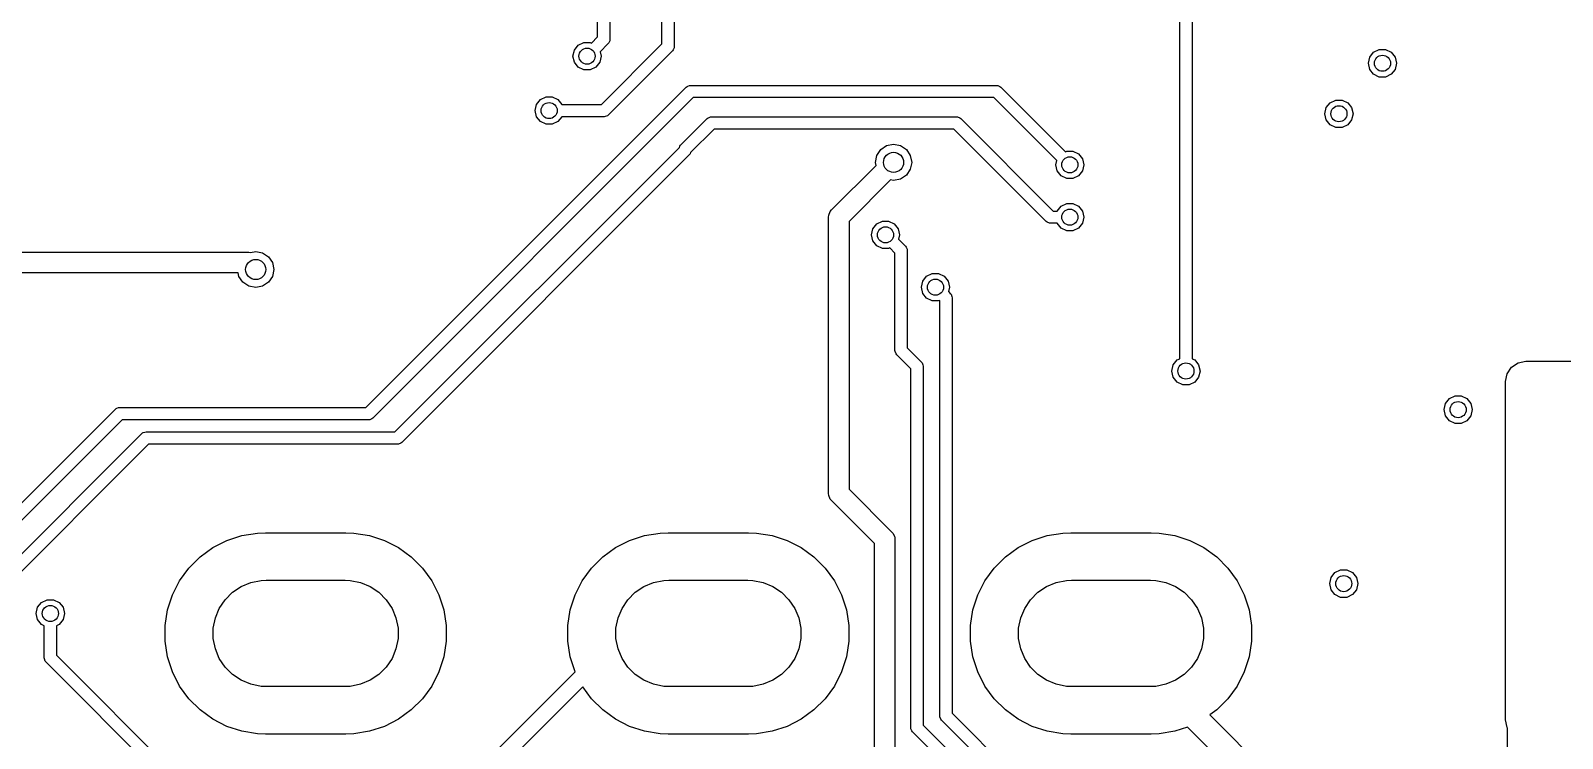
# Model space of a CAD drawing. Extents: x 0.05 to 3.89, y 0.04 to 4.21.
# Drawn here: x 1.637 to 2.386, y 1.818 to 2.164 of the extents above; entities that cross this region are included whole.
import ezdxf

# ---------------------------------------------------------------- set-up
doc = ezdxf.new("R2010")
doc.units = 0
doc.header["$MEASUREMENT"] = 0
doc.layers.add('BLACK', color=7, linetype='CONTINUOUS')

msp = doc.modelspace()

# ---------------------------------------------------------------- linework, layer by layer
at = {"layer": 'BLACK', "linetype": 'CONTINUOUS'}
for p, q in [((1.94582, 2.15709), (1.94582, 2.64443)), ((1.95182, 2.64567), (1.95182, 2.15584)), ((1.91432, 2.1605), (1.91432, 2.34967)), ((1.92032, 2.35092), (1.92032, 2.15926)), ((2.19897, 2.00325), (2.19897, 2.20545)), ((2.20497, 2.20669), (2.20497, 2.00325)), ((1.903, 2.15413), (1.90491, 2.15653)), ((1.90491, 2.15653), (1.90767, 2.15786)), ((1.90767, 2.15786), (1.91074, 2.15786)), ((1.91074, 2.15786), (1.91138, 2.15755)), ((1.91138, 2.15755), (1.91432, 2.1605)), ((1.91944, 2.15714), (1.9156, 2.1533)), ((1.91626, 2.12753), (1.94582, 2.15709)), ((1.91982, 2.15759), (1.91944, 2.15714)), ((1.92027, 2.15867), (1.91982, 2.15759)), ((1.92032, 2.15926), (1.92027, 2.15867)), ((1.90232, 2.15114), (1.903, 2.15413)), ((1.903, 2.14815), (1.90232, 2.15114)), ((1.9161, 2.15114), (1.91541, 2.14815)), ((1.9156, 2.1533), (1.9161, 2.15114)), ((1.95094, 2.15372), (1.91962, 2.12241)), ((1.95131, 2.15418), (1.95094, 2.15372)), ((1.95144, 2.15449), (1.95131, 2.15418)), ((1.95176, 2.15526), (1.95144, 2.15449)), ((1.95182, 2.15584), (1.95176, 2.15526)), ((2.29115, 2.14766), (2.29183, 2.15065)), ((2.29183, 2.15065), (2.29374, 2.15305)), ((2.29374, 2.15305), (2.2965, 2.15438)), ((2.2965, 2.15438), (2.29957, 2.15438)), ((2.29957, 2.15438), (2.30233, 2.15305)), ((2.30233, 2.15305), (2.30424, 2.15065)), ((2.30424, 2.15065), (2.30493, 2.14766)), ((1.90491, 2.14575), (1.903, 2.14815)), ((1.90767, 2.14442), (1.90491, 2.14575)), ((1.91074, 2.14442), (1.90767, 2.14442)), ((1.9135, 2.14575), (1.91074, 2.14442)), ((1.91541, 2.14815), (1.9135, 2.14575)), ((2.29183, 2.14467), (2.29115, 2.14766)), ((2.29374, 2.14227), (2.29183, 2.14467)), ((2.2965, 2.14094), (2.29374, 2.14227)), ((2.30233, 2.14227), (2.29957, 2.14094)), ((2.30424, 2.14467), (2.30233, 2.14227)), ((2.30493, 2.14766), (2.30424, 2.14467)), ((1.80112, 1.97938), (1.95772, 2.13598)), ((1.95772, 2.13598), (1.95818, 2.13635)), ((1.95818, 2.13635), (1.95849, 2.13648)), ((1.95849, 2.13648), (1.95926, 2.1368)), ((1.95926, 2.1368), (1.95984, 2.13686)), ((1.95984, 2.13686), (2.10938, 2.13686)), ((2.10938, 2.13686), (2.10997, 2.1368)), ((2.10997, 2.1368), (2.11105, 2.13635)), ((2.11105, 2.13635), (2.1115, 2.13598)), ((2.1115, 2.13598), (2.14304, 2.10444)), ((2.29957, 2.14094), (2.2965, 2.14094)), ((1.96109, 2.13086), (1.80448, 1.97426)), ((1.88379, 2.12453), (1.88447, 2.12752)), ((1.88447, 2.12752), (1.88638, 2.12991)), ((1.88638, 2.12991), (1.88915, 2.13124)), ((1.88915, 2.13124), (1.89221, 2.13124)), ((1.89221, 2.13124), (1.89498, 2.12991)), ((1.89498, 2.12991), (1.89688, 2.12753)), ((1.89688, 2.12753), (1.91626, 2.12753)), ((2.10814, 2.13086), (1.96109, 2.13086)), ((2.13881, 2.10019), (2.10814, 2.13086)), ((2.27056, 2.12596), (2.27248, 2.12836)), ((2.27248, 2.12836), (2.27524, 2.12969)), ((2.27524, 2.12969), (2.2783, 2.12969)), ((2.2783, 2.12969), (2.28107, 2.12836)), ((2.28107, 2.12836), (2.28298, 2.12596)), ((1.88447, 2.12154), (1.88379, 2.12453)), ((1.88638, 2.11914), (1.88447, 2.12154)), ((1.88915, 2.11781), (1.88638, 2.11914)), ((1.89498, 2.11914), (1.89221, 2.11781)), ((1.89688, 2.12153), (1.89498, 2.11914)), ((1.9175, 2.12153), (1.89688, 2.12153)), ((1.91809, 2.12159), (1.9175, 2.12153)), ((1.91917, 2.12203), (1.91809, 2.12159)), ((1.91962, 2.12241), (1.91917, 2.12203)), ((1.95497, 2.10763), (1.96796, 2.12063)), ((1.96796, 2.12063), (1.96841, 2.121)), ((1.96841, 2.121), (1.96886, 2.12118)), ((1.96886, 2.12118), (1.96949, 2.12145)), ((1.96949, 2.12145), (1.97008, 2.1215)), ((1.97008, 2.1215), (2.08976, 2.1215)), ((2.08976, 2.1215), (2.09035, 2.12145)), ((2.09035, 2.12145), (2.09143, 2.121)), ((2.09143, 2.121), (2.09189, 2.12063)), ((2.09189, 2.12063), (2.13707, 2.07544)), ((2.26988, 2.12298), (2.27056, 2.12596)), ((2.27056, 2.11999), (2.26988, 2.12298)), ((2.27248, 2.11759), (2.27056, 2.11999)), ((2.28298, 2.11999), (2.28107, 2.11759)), ((2.28298, 2.12596), (2.28366, 2.12298)), ((2.28366, 2.12298), (2.28298, 2.11999)), ((1.89221, 2.11781), (1.88915, 2.11781)), ((1.97132, 2.1155), (1.95984, 2.10402)), ((2.08852, 2.1155), (1.97132, 2.1155)), ((2.13371, 2.07032), (2.08852, 2.1155)), ((2.27524, 2.11626), (2.27248, 2.11759)), ((2.2783, 2.11626), (2.27524, 2.11626)), ((2.28107, 2.11759), (2.2783, 2.11626)), ((1.81525, 1.96747), (1.95434, 2.10656)), ((1.95434, 2.10656), (1.95459, 2.10718)), ((1.95459, 2.10718), (1.95497, 2.10763)), ((2.05087, 2.1026), (2.05279, 2.10548)), ((2.05279, 2.10548), (2.05567, 2.1074)), ((2.05567, 2.1074), (2.05906, 2.10807)), ((2.05906, 2.10807), (2.06245, 2.1074)), ((2.06245, 2.1074), (2.06532, 2.10548)), ((2.06532, 2.10548), (2.06724, 2.1026)), ((2.14304, 2.10444), (2.14368, 2.10475)), ((2.14368, 2.10475), (2.14674, 2.10475)), ((2.14674, 2.10475), (2.14951, 2.10342)), ((1.95921, 2.10295), (1.81861, 1.96235)), ((1.95958, 2.1034), (1.95921, 2.10295)), ((1.95984, 2.10402), (1.95958, 2.1034)), ((2.02875, 2.07598), (2.05049, 2.09772)), ((2.0502, 2.09921), (2.05087, 2.1026)), ((2.05049, 2.09772), (2.0502, 2.09921)), ((2.06724, 2.1026), (2.06791, 2.09921)), ((2.06791, 2.09921), (2.06724, 2.09582)), ((2.13832, 2.09803), (2.13881, 2.10019)), ((2.139, 2.09504), (2.13832, 2.09803)), ((2.14951, 2.10342), (2.15142, 2.10102)), ((2.15142, 2.10102), (2.1521, 2.09803)), ((2.1521, 2.09803), (2.15142, 2.09504)), ((2.05756, 2.09065), (2.03728, 2.07037)), ((2.05906, 2.09035), (2.05756, 2.09065)), ((2.06245, 2.09103), (2.05906, 2.09035)), ((2.06532, 2.09295), (2.06245, 2.09103)), ((2.06724, 2.09582), (2.06532, 2.09295)), ((2.14091, 2.09264), (2.139, 2.09504)), ((2.14368, 2.09131), (2.14091, 2.09264)), ((2.14674, 2.09131), (2.14368, 2.09131)), ((2.14951, 2.09264), (2.14674, 2.09131)), ((2.15142, 2.09504), (2.14951, 2.09264)), ((2.02738, 2.07342), (2.02813, 2.07522)), ((2.02813, 2.07522), (2.02875, 2.07598)), ((2.02813, 2.07522), (2.02813, 2.07522)), ((2.13707, 2.07544), (2.13901, 2.07544)), ((2.13901, 2.07544), (2.14091, 2.07783)), ((2.14091, 2.07783), (2.14368, 2.07916)), ((2.14368, 2.07916), (2.14674, 2.07916)), ((2.14674, 2.07916), (2.14951, 2.07783)), ((2.14951, 2.07783), (2.15142, 2.07543)), ((2.15142, 2.07543), (2.1521, 2.07244)), ((2.02728, 2.07244), (2.02738, 2.07342)), ((2.02728, 1.9374), (2.02728, 2.07244)), ((2.03728, 2.07037), (2.03728, 1.93947)), ((2.04823, 2.06378), (2.04891, 2.06677)), ((2.04891, 2.06677), (2.05082, 2.06917)), ((2.05082, 2.06917), (2.05358, 2.0705)), ((2.05358, 2.0705), (2.05665, 2.0705)), ((2.05665, 2.0705), (2.05941, 2.06917)), ((2.05941, 2.06917), (2.06133, 2.06677)), ((2.06133, 2.06677), (2.06201, 2.06378)), ((2.13416, 2.06995), (2.13371, 2.07032)), ((2.13524, 2.0695), (2.13416, 2.06995)), ((2.13583, 2.06944), (2.13524, 2.0695)), ((2.13901, 2.06944), (2.13583, 2.06944)), ((2.14091, 2.06705), (2.13901, 2.06944)), ((2.14368, 2.06572), (2.14091, 2.06705)), ((2.14951, 2.06705), (2.14674, 2.06572)), ((2.15142, 2.06945), (2.14951, 2.06705)), ((2.1521, 2.07244), (2.15142, 2.06945)), ((2.04891, 2.06079), (2.04823, 2.06378)), ((2.05082, 2.05839), (2.04891, 2.06079)), ((2.06201, 2.06378), (2.06152, 2.06162)), ((2.06152, 2.06162), (2.06487, 2.05827)), ((2.14674, 2.06572), (2.14368, 2.06572)), ((1.5001, 2.05528), (1.74382, 2.05528)), ((1.74382, 2.05528), (1.74465, 2.05519)), ((1.74465, 2.05519), (1.74724, 2.05571)), ((1.74724, 2.05571), (1.75063, 2.05503)), ((1.75063, 2.05503), (1.75351, 2.05311)), ((1.75351, 2.05311), (1.75543, 2.05024)), ((2.05358, 2.05706), (2.05082, 2.05839)), ((2.05665, 2.05706), (2.05358, 2.05706)), ((2.05729, 2.05737), (2.05665, 2.05706)), ((2.05975, 2.05491), (2.05729, 2.05737)), ((2.05975, 2.00733), (2.05975, 2.05491)), ((2.06487, 2.05827), (2.06524, 2.05782)), ((2.06524, 2.05782), (2.06569, 2.05673)), ((2.06569, 2.05673), (2.06575, 2.05615)), ((2.06575, 2.05615), (2.06575, 2.00857)), ((1.7387, 2.04528), (1.50217, 2.04528)), ((1.73906, 2.04346), (1.7387, 2.04528)), ((1.75543, 2.05024), (1.7561, 2.04685)), ((1.7561, 2.04685), (1.75543, 2.04346)), ((2.07523, 2.04358), (2.07799, 2.04491)), ((2.07799, 2.04491), (2.08106, 2.04491)), ((2.08106, 2.04491), (2.08382, 2.04358)), ((1.74098, 2.04059), (1.73906, 2.04346)), ((1.74385, 2.03867), (1.74098, 2.04059)), ((1.74724, 2.03799), (1.74385, 2.03867)), ((1.75063, 2.03867), (1.74724, 2.03799)), ((1.75351, 2.04059), (1.75063, 2.03867)), ((1.75543, 2.04346), (1.75351, 2.04059)), ((2.07264, 2.03819), (2.07332, 2.04118)), ((2.07332, 2.0352), (2.07264, 2.03819)), ((2.07332, 2.04118), (2.07523, 2.04358)), ((2.08382, 2.04358), (2.08574, 2.04118)), ((2.08574, 2.04118), (2.08642, 2.03819)), ((2.08642, 2.03819), (2.08593, 2.03603)), ((2.07523, 2.0328), (2.07332, 2.0352)), ((2.07799, 2.03147), (2.07523, 2.0328)), ((2.08106, 2.03147), (2.07799, 2.03147)), ((2.08165, 2.03175), (2.08106, 2.03147)), ((2.08165, 1.82874), (2.08165, 2.03175)), ((2.08593, 2.03603), (2.08677, 2.03519)), ((2.08677, 2.03519), (2.08714, 2.03474)), ((2.08714, 2.03474), (2.08759, 2.03366)), ((2.08759, 2.03366), (2.08765, 2.03307)), ((2.08765, 2.03307), (2.08765, 1.82998)), ((2.05981, 2.00675), (2.05975, 2.00733)), ((2.06575, 2.00857), (2.07259, 2.00173)), ((2.06025, 2.00566), (2.05981, 2.00675)), ((2.06063, 2.00521), (2.06025, 2.00566)), ((2.06747, 1.99836), (2.06063, 2.00521)), ((2.07259, 2.00173), (2.07297, 2.00127)), ((2.07297, 2.00127), (2.07341, 2.00019)), ((2.07341, 2.00019), (2.07347, 1.99961)), ((2.07347, 1.99961), (2.07347, 1.8242)), ((2.19508, 1.99724), (2.19576, 2.00023)), ((2.19576, 2.00023), (2.19767, 2.00263)), ((2.19767, 2.00263), (2.19897, 2.00325)), ((2.20497, 2.00325), (2.20626, 2.00263)), ((2.20626, 2.00263), (2.20818, 2.00023)), ((2.20818, 2.00023), (2.20886, 1.99724)), ((2.36115, 1.99909), (2.36434, 2.00122)), ((2.36434, 2.00122), (2.36811, 2.00197)), ((2.36811, 2.00197), (2.48228, 2.00197)), ((2.06747, 1.82296), (2.06747, 1.99836)), ((2.19576, 1.99425), (2.19508, 1.99724)), ((2.19767, 1.99186), (2.19576, 1.99425)), ((2.20044, 1.99053), (2.19767, 1.99186)), ((2.20626, 1.99186), (2.2035, 1.99053)), ((2.20818, 1.99425), (2.20626, 1.99186)), ((2.20886, 1.99724), (2.20818, 1.99425)), ((2.35827, 1.99213), (2.35902, 1.99589)), ((2.35827, 1.82677), (2.35827, 1.99213)), ((2.35902, 1.99589), (2.36115, 1.99909)), ((2.2035, 1.99053), (2.20044, 1.99053)), ((2.33074, 1.98373), (2.33351, 1.98506)), ((2.33351, 1.98506), (2.33657, 1.98506)), ((2.33657, 1.98506), (2.33934, 1.98373)), ((1.57205, 1.87196), (1.67859, 1.9785)), ((1.67859, 1.9785), (1.67904, 1.97887)), ((1.67904, 1.97887), (1.67936, 1.979)), ((1.67936, 1.979), (1.68012, 1.97932)), ((1.68012, 1.97932), (1.68071, 1.97938)), ((1.68071, 1.97938), (1.80112, 1.97938)), ((2.32815, 1.97835), (2.32883, 1.98134)), ((2.32883, 1.97536), (2.32815, 1.97835)), ((2.32883, 1.98134), (2.33074, 1.98373)), ((2.33934, 1.98373), (2.34125, 1.98134)), ((2.34125, 1.98134), (2.34193, 1.97835)), ((2.34193, 1.97835), (2.34125, 1.97536)), ((1.68195, 1.97338), (1.57628, 1.86771)), ((1.80236, 1.97338), (1.68195, 1.97338)), ((1.80295, 1.97344), (1.80236, 1.97338)), ((1.80403, 1.97388), (1.80295, 1.97344)), ((1.80448, 1.97426), (1.80403, 1.97388)), ((2.33074, 1.97296), (2.32883, 1.97536)), ((2.33351, 1.97163), (2.33074, 1.97296)), ((2.33657, 1.97163), (2.33351, 1.97163)), ((2.33934, 1.97296), (2.33657, 1.97163)), ((2.34125, 1.97536), (2.33934, 1.97296)), ((1.59882, 1.87393), (1.69148, 1.96659)), ((1.69148, 1.96659), (1.69194, 1.96697)), ((1.69194, 1.96697), (1.69226, 1.9671)), ((1.69226, 1.9671), (1.69302, 1.96741)), ((1.69302, 1.96741), (1.69361, 1.96747)), ((1.69361, 1.96747), (1.81525, 1.96747)), ((1.81815, 1.96198), (1.81707, 1.96153)), ((1.81861, 1.96235), (1.81815, 1.96198)), ((1.69485, 1.96147), (1.60305, 1.86967)), ((1.81649, 1.96147), (1.69485, 1.96147)), ((1.81707, 1.96153), (1.81649, 1.96147)), ((2.03728, 1.93947), (2.05826, 1.9185)), ((2.02738, 1.93643), (2.02728, 1.9374)), ((2.02813, 1.93462), (2.02738, 1.93643)), ((2.02875, 1.93387), (2.02813, 1.93462)), ((2.02813, 1.93462), (2.02813, 1.93462)), ((2.04972, 1.91289), (2.02875, 1.93387)), ((1.74048, 1.91683), (1.74811, 1.91804)), ((1.74811, 1.91804), (1.75197, 1.91819)), ((1.75197, 1.91819), (1.79134, 1.91819)), ((1.79134, 1.91819), (1.7952, 1.91804)), ((1.7952, 1.91804), (1.80283, 1.91683)), ((1.93733, 1.91683), (1.94496, 1.91804)), ((1.94496, 1.91804), (1.94882, 1.91819)), ((1.94882, 1.91819), (1.98819, 1.91819)), ((1.98819, 1.91819), (1.99205, 1.91804)), ((1.99205, 1.91804), (1.99968, 1.91683)), ((2.05826, 1.9185), (2.05888, 1.91774)), ((2.05888, 1.91774), (2.05947, 1.91633)), ((2.13418, 1.91683), (2.14181, 1.91804)), ((2.14181, 1.91804), (2.14567, 1.91819)), ((2.14567, 1.91819), (2.18504, 1.91819)), ((2.18504, 1.91819), (2.1889, 1.91804)), ((2.1889, 1.91804), (2.19653, 1.91683)), ((1.72001, 1.9064), (1.72625, 1.91094)), ((1.72625, 1.91094), (1.73314, 1.91444)), ((1.73314, 1.91444), (1.74048, 1.91683)), ((1.80283, 1.91683), (1.81017, 1.91444)), ((1.81017, 1.91444), (1.81705, 1.91094)), ((1.81705, 1.91094), (1.8233, 1.9064)), ((1.91686, 1.9064), (1.92311, 1.91094)), ((1.92311, 1.91094), (1.92999, 1.91444)), ((1.92999, 1.91444), (1.93733, 1.91683)), ((1.99968, 1.91683), (2.00702, 1.91444)), ((2.00702, 1.91444), (2.0139, 1.91094)), ((2.0139, 1.91094), (2.02015, 1.9064)), ((2.04972, 1.79813), (2.04972, 1.91289)), ((2.05947, 1.91633), (2.05963, 1.91594)), ((2.05963, 1.91594), (2.05972, 1.91496)), ((2.05972, 1.91496), (2.05972, 1.79606)), ((2.11371, 1.9064), (2.11996, 1.91094)), ((2.11996, 1.91094), (2.12684, 1.91444)), ((2.12684, 1.91444), (2.13418, 1.91683)), ((2.19653, 1.91683), (2.20387, 1.91444)), ((2.20387, 1.91444), (2.21075, 1.91094)), ((2.21075, 1.91094), (2.217, 1.9064)), ((1.71455, 1.90094), (1.72001, 1.9064)), ((1.8233, 1.9064), (1.82876, 1.90094)), ((1.9114, 1.90094), (1.91686, 1.9064)), ((2.02015, 1.9064), (2.02561, 1.90094)), ((2.10825, 1.90094), (2.11371, 1.9064)), ((2.217, 1.9064), (2.22246, 1.90094)), ((1.7065, 1.88781), (1.71001, 1.89469)), ((1.71001, 1.89469), (1.71455, 1.90094)), ((1.74483, 1.89386), (1.74983, 1.89485)), ((1.74983, 1.89485), (1.75238, 1.89498)), ((1.75238, 1.89498), (1.79093, 1.89498)), ((1.79093, 1.89498), (1.79348, 1.89485)), ((1.79348, 1.89485), (1.79848, 1.89386)), ((1.82876, 1.90094), (1.8333, 1.89469)), ((1.8333, 1.89469), (1.83681, 1.88781)), ((1.90335, 1.88781), (1.90686, 1.89469)), ((1.90686, 1.89469), (1.9114, 1.90094)), ((1.94168, 1.89386), (1.94668, 1.89485)), ((1.94668, 1.89485), (1.94923, 1.89498)), ((1.94923, 1.89498), (1.98778, 1.89498)), ((1.98778, 1.89498), (1.99033, 1.89485)), ((1.99033, 1.89485), (1.99533, 1.89386)), ((2.02561, 1.90094), (2.03015, 1.89469)), ((2.03015, 1.89469), (2.03366, 1.88781)), ((2.1002, 1.88781), (2.10371, 1.89469)), ((2.10371, 1.89469), (2.10825, 1.90094)), ((2.13853, 1.89386), (2.14353, 1.89485)), ((2.14353, 1.89485), (2.14608, 1.89498)), ((2.14608, 1.89498), (2.18463, 1.89498)), ((2.18463, 1.89498), (2.18718, 1.89485)), ((2.18718, 1.89485), (2.19218, 1.89386)), ((2.22246, 1.90094), (2.227, 1.89469)), ((2.227, 1.89469), (2.23051, 1.88781)), ((2.27224, 1.89331), (2.27293, 1.8963)), ((2.27293, 1.8963), (2.27484, 1.89869)), ((2.27484, 1.89869), (2.2776, 1.90002)), ((2.2776, 1.90002), (2.28067, 1.90002)), ((2.28067, 1.90002), (2.28343, 1.89869)), ((2.28343, 1.89869), (2.28534, 1.8963)), ((2.28534, 1.8963), (2.28602, 1.89331)), ((1.70412, 1.88046), (1.7065, 1.88781)), ((1.73228, 1.88547), (1.73588, 1.88907)), ((1.73588, 1.88907), (1.74012, 1.89191)), ((1.74012, 1.89191), (1.74483, 1.89386)), ((1.79848, 1.89386), (1.80319, 1.89191)), ((1.80319, 1.89191), (1.80742, 1.88907)), ((1.80742, 1.88907), (1.81103, 1.88547)), ((1.83681, 1.88781), (1.83919, 1.88046)), ((1.90097, 1.88046), (1.90335, 1.88781)), ((1.92913, 1.88547), (1.93273, 1.88907)), ((1.93273, 1.88907), (1.93697, 1.89191)), ((1.93697, 1.89191), (1.94168, 1.89386)), ((1.99533, 1.89386), (2.00004, 1.89191)), ((2.00004, 1.89191), (2.00427, 1.88907)), ((2.00427, 1.88907), (2.00788, 1.88547)), ((2.03366, 1.88781), (2.03604, 1.88046)), ((2.09782, 1.88046), (2.1002, 1.88781)), ((2.12598, 1.88547), (2.12958, 1.88907)), ((2.12958, 1.88907), (2.13382, 1.89191)), ((2.13382, 1.89191), (2.13853, 1.89386)), ((2.19218, 1.89386), (2.19689, 1.89191)), ((2.19689, 1.89191), (2.20112, 1.88907)), ((2.20112, 1.88907), (2.20473, 1.88547)), ((2.23051, 1.88781), (2.23289, 1.88046)), ((2.27293, 1.89032), (2.27224, 1.89331)), ((2.27484, 1.88792), (2.27293, 1.89032)), ((2.2776, 1.88659), (2.27484, 1.88792)), ((2.28343, 1.88792), (2.28067, 1.88659)), ((2.28534, 1.89032), (2.28343, 1.88792)), ((2.28602, 1.89331), (2.28534, 1.89032)), ((1.63996, 1.87874), (1.64064, 1.88173)), ((1.64064, 1.88173), (1.64255, 1.88413)), ((1.64255, 1.88413), (1.64532, 1.88546)), ((1.64532, 1.88546), (1.64838, 1.88546)), ((1.64838, 1.88546), (1.65115, 1.88413)), ((1.65115, 1.88413), (1.65306, 1.88173)), ((1.65306, 1.88173), (1.65374, 1.87874)), ((1.70291, 1.87284), (1.70412, 1.88046)), ((1.7275, 1.87652), (1.72945, 1.88123)), ((1.72945, 1.88123), (1.73228, 1.88547)), ((1.81103, 1.88547), (1.81386, 1.88123)), ((1.81386, 1.88123), (1.81581, 1.87652)), ((1.83919, 1.88046), (1.8404, 1.87284)), ((1.89976, 1.87284), (1.90097, 1.88046)), ((1.92435, 1.87652), (1.9263, 1.88123)), ((1.9263, 1.88123), (1.92913, 1.88547)), ((2.00788, 1.88547), (2.01071, 1.88123)), ((2.01071, 1.88123), (2.01266, 1.87652)), ((2.03604, 1.88046), (2.03725, 1.87284)), ((2.09661, 1.87284), (2.09782, 1.88046)), ((2.1212, 1.87652), (2.12315, 1.88123)), ((2.12315, 1.88123), (2.12598, 1.88547)), ((2.20473, 1.88547), (2.20756, 1.88123)), ((2.20756, 1.88123), (2.20951, 1.87652)), ((2.23289, 1.88046), (2.2341, 1.87284)), ((2.28067, 1.88659), (2.2776, 1.88659)), ((1.64064, 1.87575), (1.63996, 1.87874)), ((1.64255, 1.87335), (1.64064, 1.87575)), ((1.64385, 1.87273), (1.64255, 1.87335)), ((1.64385, 1.85709), (1.64385, 1.87273)), ((1.65115, 1.87335), (1.64985, 1.87273)), ((1.64985, 1.87273), (1.64985, 1.85833)), ((1.65306, 1.87575), (1.65115, 1.87335)), ((1.65374, 1.87874), (1.65306, 1.87575)), ((1.70291, 1.86512), (1.70291, 1.87284)), ((1.7265, 1.87152), (1.7275, 1.87652)), ((1.81581, 1.87652), (1.8168, 1.87152)), ((1.8404, 1.87284), (1.8404, 1.86512)), ((1.89976, 1.86512), (1.89976, 1.87284)), ((1.92335, 1.87152), (1.92435, 1.87652)), ((2.01266, 1.87652), (2.01365, 1.87152)), ((2.03725, 1.87284), (2.03725, 1.86512)), ((2.09661, 1.86512), (2.09661, 1.87284)), ((2.1202, 1.87152), (2.1212, 1.87652)), ((2.20951, 1.87652), (2.2105, 1.87152)), ((2.2341, 1.87284), (2.2341, 1.86512)), ((1.70412, 1.85749), (1.70291, 1.86512)), ((1.7265, 1.86643), (1.7265, 1.87152)), ((1.7275, 1.86143), (1.7265, 1.86643)), ((1.8168, 1.86643), (1.81581, 1.86143)), ((1.8168, 1.87152), (1.8168, 1.86643)), ((1.8404, 1.86512), (1.83919, 1.85749)), ((1.90097, 1.85749), (1.89976, 1.86512)), ((1.92335, 1.86643), (1.92335, 1.87152)), ((1.92435, 1.86143), (1.92335, 1.86643)), ((2.01365, 1.86643), (2.01266, 1.86143)), ((2.01365, 1.87152), (2.01365, 1.86643)), ((2.03725, 1.86512), (2.03604, 1.85749)), ((2.09782, 1.85749), (2.09661, 1.86512)), ((2.1202, 1.86643), (2.1202, 1.87152)), ((2.1212, 1.86143), (2.1202, 1.86643)), ((2.2105, 1.86643), (2.20951, 1.86143)), ((2.2105, 1.87152), (2.2105, 1.86643)), ((2.2341, 1.86512), (2.23289, 1.85749)), ((1.64391, 1.8565), (1.64385, 1.85709)), ((1.64985, 1.85833), (1.74189, 1.76629)), ((1.7065, 1.85014), (1.70412, 1.85749)), ((1.72945, 1.85672), (1.7275, 1.86143)), ((1.81581, 1.86143), (1.81386, 1.85672)), ((1.83919, 1.85749), (1.83681, 1.85014)), ((1.90332, 1.85023), (1.90097, 1.85749)), ((1.9263, 1.85672), (1.92435, 1.86143)), ((2.01266, 1.86143), (2.01071, 1.85672)), ((2.03604, 1.85749), (2.03366, 1.85014)), ((2.1002, 1.85014), (2.09782, 1.85749)), ((2.12315, 1.85672), (2.1212, 1.86143)), ((2.20951, 1.86143), (2.20756, 1.85672)), ((2.23289, 1.85749), (2.23051, 1.85014)), ((1.64436, 1.85542), (1.64391, 1.8565)), ((1.64473, 1.85497), (1.64436, 1.85542)), ((1.73676, 1.76293), (1.64473, 1.85497)), ((1.71001, 1.84326), (1.7065, 1.85014)), ((1.73228, 1.85248), (1.72945, 1.85672)), ((1.73588, 1.84888), (1.73228, 1.85248)), ((1.78046, 1.72736), (1.90332, 1.85023)), ((1.81103, 1.85248), (1.80742, 1.84888)), ((1.81386, 1.85672), (1.81103, 1.85248)), ((1.83681, 1.85014), (1.8333, 1.84326)), ((1.92913, 1.85248), (1.9263, 1.85672)), ((1.93273, 1.84888), (1.92913, 1.85248)), ((2.00788, 1.85248), (2.00427, 1.84888)), ((2.01071, 1.85672), (2.00788, 1.85248)), ((2.03366, 1.85014), (2.03015, 1.84326)), ((2.10371, 1.84326), (2.1002, 1.85014)), ((2.12598, 1.85248), (2.12315, 1.85672)), ((2.12958, 1.84888), (2.12598, 1.85248)), ((2.20473, 1.85248), (2.20112, 1.84888)), ((2.20756, 1.85672), (2.20473, 1.85248)), ((2.23051, 1.85014), (2.227, 1.84326)), ((1.71455, 1.83702), (1.71001, 1.84326)), ((1.74012, 1.84605), (1.73588, 1.84888)), ((1.74483, 1.8441), (1.74012, 1.84605)), ((1.74983, 1.8431), (1.74483, 1.8441)), ((1.75238, 1.84298), (1.74983, 1.8431)), ((1.79093, 1.84298), (1.75238, 1.84298)), ((1.90712, 1.8429), (1.78736, 1.72313)), ((1.79348, 1.8431), (1.79093, 1.84298)), ((1.79848, 1.8441), (1.79348, 1.8431)), ((1.80319, 1.84605), (1.79848, 1.8441)), ((1.80742, 1.84888), (1.80319, 1.84605)), ((1.8333, 1.84326), (1.82876, 1.83702)), ((1.9114, 1.83702), (1.90712, 1.8429)), ((1.93697, 1.84605), (1.93273, 1.84888)), ((1.94168, 1.8441), (1.93697, 1.84605)), ((1.94668, 1.8431), (1.94168, 1.8441)), ((1.94923, 1.84298), (1.94668, 1.8431)), ((1.98778, 1.84298), (1.94923, 1.84298)), ((1.99033, 1.8431), (1.98778, 1.84298)), ((1.99533, 1.8441), (1.99033, 1.8431)), ((2.00004, 1.84605), (1.99533, 1.8441)), ((2.00427, 1.84888), (2.00004, 1.84605)), ((2.03015, 1.84326), (2.02561, 1.83702)), ((2.10825, 1.83702), (2.10371, 1.84326)), ((2.13382, 1.84605), (2.12958, 1.84888)), ((2.13853, 1.8441), (2.13382, 1.84605)), ((2.14353, 1.8431), (2.13853, 1.8441)), ((2.14608, 1.84298), (2.14353, 1.8431)), ((2.18463, 1.84298), (2.14608, 1.84298)), ((2.18718, 1.8431), (2.18463, 1.84298)), ((2.19218, 1.8441), (2.18718, 1.8431)), ((2.19689, 1.84605), (2.19218, 1.8441)), ((2.20112, 1.84888), (2.19689, 1.84605)), ((2.227, 1.84326), (2.22246, 1.83702)), ((1.72001, 1.83155), (1.71455, 1.83702)), ((1.82876, 1.83702), (1.8233, 1.83155)), ((1.91686, 1.83155), (1.9114, 1.83702)), ((2.02561, 1.83702), (2.02015, 1.83155)), ((2.11371, 1.83155), (2.10825, 1.83702)), ((2.22246, 1.83702), (2.217, 1.83155)), ((1.72625, 1.82702), (1.72001, 1.83155)), ((1.8233, 1.83155), (1.81705, 1.82702)), ((1.92311, 1.82702), (1.91686, 1.83155)), ((2.02015, 1.83155), (2.0139, 1.82702)), ((2.0817, 1.82815), (2.08165, 1.82874)), ((2.08215, 1.82707), (2.0817, 1.82815)), ((2.08252, 1.82662), (2.08215, 1.82707)), ((2.08765, 1.82998), (2.1414, 1.77623)), ((2.11996, 1.82702), (2.11371, 1.83155)), ((2.217, 1.83155), (2.21368, 1.82914)), ((2.21368, 1.82914), (2.28007, 1.76275)), ((1.73314, 1.82351), (1.72625, 1.82702)), ((1.74048, 1.82112), (1.73314, 1.82351)), ((1.74811, 1.81992), (1.74048, 1.82112)), ((1.75197, 1.81976), (1.74811, 1.81992)), ((1.79134, 1.81976), (1.75197, 1.81976)), ((1.7952, 1.81992), (1.79134, 1.81976)), ((1.80283, 1.82112), (1.7952, 1.81992)), ((1.81017, 1.82351), (1.80283, 1.82112)), ((1.81705, 1.82702), (1.81017, 1.82351)), ((1.92999, 1.82351), (1.92311, 1.82702)), ((1.93733, 1.82112), (1.92999, 1.82351)), ((1.94496, 1.81992), (1.93733, 1.82112)), ((1.94882, 1.81976), (1.94496, 1.81992)), ((1.98819, 1.81976), (1.94882, 1.81976)), ((1.99205, 1.81992), (1.98819, 1.81976)), ((1.99968, 1.82112), (1.99205, 1.81992)), ((2.00702, 1.82351), (1.99968, 1.82112)), ((2.0139, 1.82702), (2.00702, 1.82351)), ((2.06753, 1.82238), (2.06747, 1.82296)), ((2.06798, 1.82129), (2.06753, 1.82238)), ((2.06835, 1.82084), (2.06798, 1.82129)), ((2.13103, 1.75816), (2.06835, 1.82084)), ((2.07347, 1.8242), (2.13439, 1.76328)), ((2.13804, 1.77111), (2.08252, 1.82662)), ((2.12684, 1.82351), (2.11996, 1.82702)), ((2.13418, 1.82112), (2.12684, 1.82351)), ((2.14181, 1.81992), (2.13418, 1.82112)), ((2.14567, 1.81976), (2.14181, 1.81992)), ((2.18504, 1.81976), (2.14567, 1.81976)), ((2.1889, 1.81992), (2.18504, 1.81976)), ((2.19653, 1.82112), (2.1889, 1.81992)), ((2.20271, 1.82313), (2.19653, 1.82112)), ((2.26734, 1.7585), (2.20271, 1.82313)), ((2.35902, 1.82301), (2.35827, 1.82677)), ((2.3592, 1.82272), (2.35902, 1.82301)), ((2.3592, 1.81227), (2.3592, 1.82272))]:
    msp.add_line(p, q, dxfattribs=at)
at = {"layer": 'BLACK'}
for centre, radius in [((1.90921, 2.15114), 0.00394), ((2.29804, 2.14766), 0.00394), ((1.89068, 2.12453), 0.00394), ((2.27677, 2.12298), 0.00394), ((2.05906, 2.09921), 0.00492), ((2.14521, 2.09803), 0.00394), ((2.14521, 2.07244), 0.00394), ((2.05512, 2.06378), 0.00394), ((1.74724, 2.04685), 0.00492), ((2.07953, 2.03819), 0.00394), ((2.20197, 1.99724), 0.00394), ((2.33504, 1.97835), 0.00394), ((2.27913, 1.89331), 0.00394), ((1.64685, 1.87874), 0.00394)]:
    msp.add_circle(centre, radius, dxfattribs=at)

doc.saveas('drawing.dxf')
